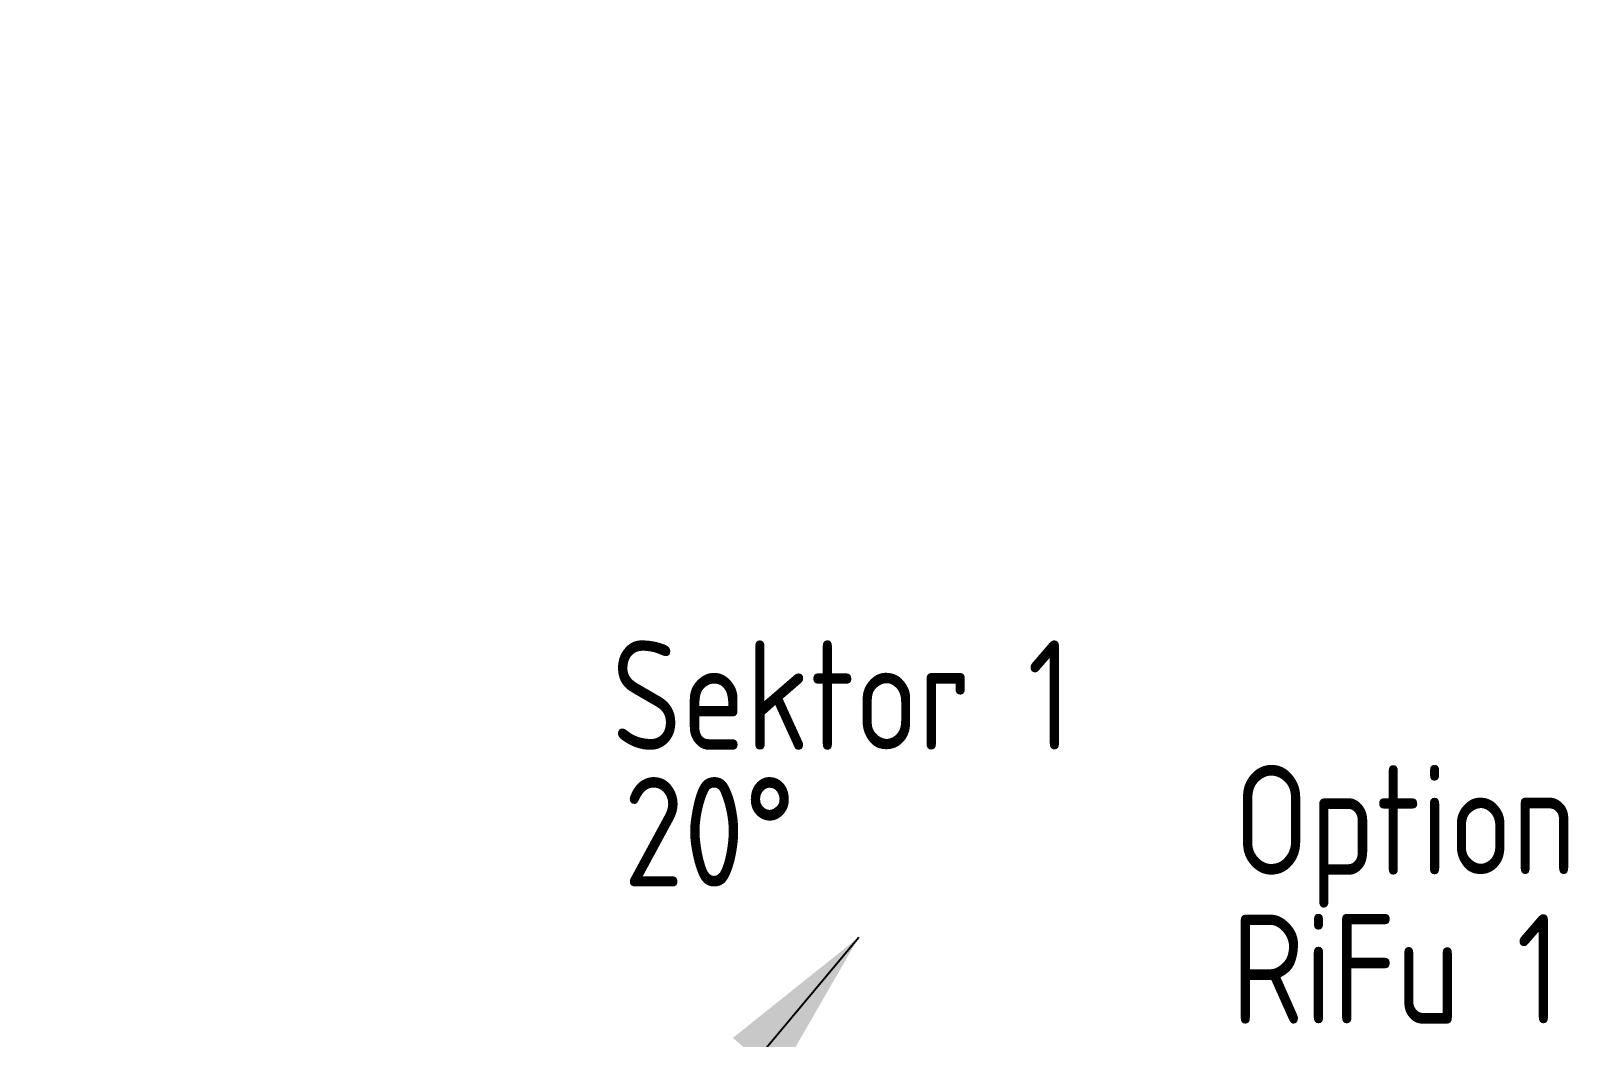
# Model space of a CAD drawing. Header units: millimetres. Extents: x -139278 to 641613, y -260926 to 217780.
# Drawn here: x 228105 to 229861, y 4731 to 5881 of the extents above; entities that cross this region are included whole.
import ezdxf
from ezdxf.enums import TextEntityAlignment as Align

# ---------------------------------------------------------------- set-up
doc = ezdxf.new("R2010")
doc.units = ezdxf.units.MM
doc.layers.add('10_30_Sektorantenne_MHA', color=21, linetype='Continuous', lineweight=25)
doc.styles.add('ISOCP', font='ISOCP', dxfattribs={"width": 0.9})

msp = doc.modelspace()

# ---------------------------------------------------------------- linework, layer by layer
for radius in [4048.5, 4030.5]:
    msp.add_circle((224746.801, 1744.398), radius)
at = {"ltscale": 4}
msp.add_arc((224746.801, 1744.398), 4136.576, 30.069255, 118.839619, dxfattribs=at)
at = {"layer": '10_30_Sektorantenne_MHA'}
msp.add_line((228401.037, 4071.184), (229050.505, 4845.19), dxfattribs=at)
msp.add_solid([(228906.681, 4730.201), (229050.505, 4845.19), (228958.571, 4685.641)], dxfattribs=at)

# ---------------------------------------------------------------- texts
at = {"style": 'ISOCP', "width": 0.9}
for s, p in [('Option', (229478.673, 4879.213)), ('RiFu 1', (229475.99, 4708.992))]:
    msp.add_text(s, height=125, dxfattribs=at).set_placement(p, align=Align.BOTTOM_LEFT)
at = {"layer": '10_30_Sektorantenne_MHA', "style": 'ISOCP', "width": 0.9}
for s, p in [('Sektor 1', (228768.245, 5021.869)), ('20°', (228781.686, 4865.684))]:
    msp.add_text(s, height=125, dxfattribs=at).set_placement(p, align=Align.BOTTOM_LEFT)

doc.saveas('drawing.dxf')
